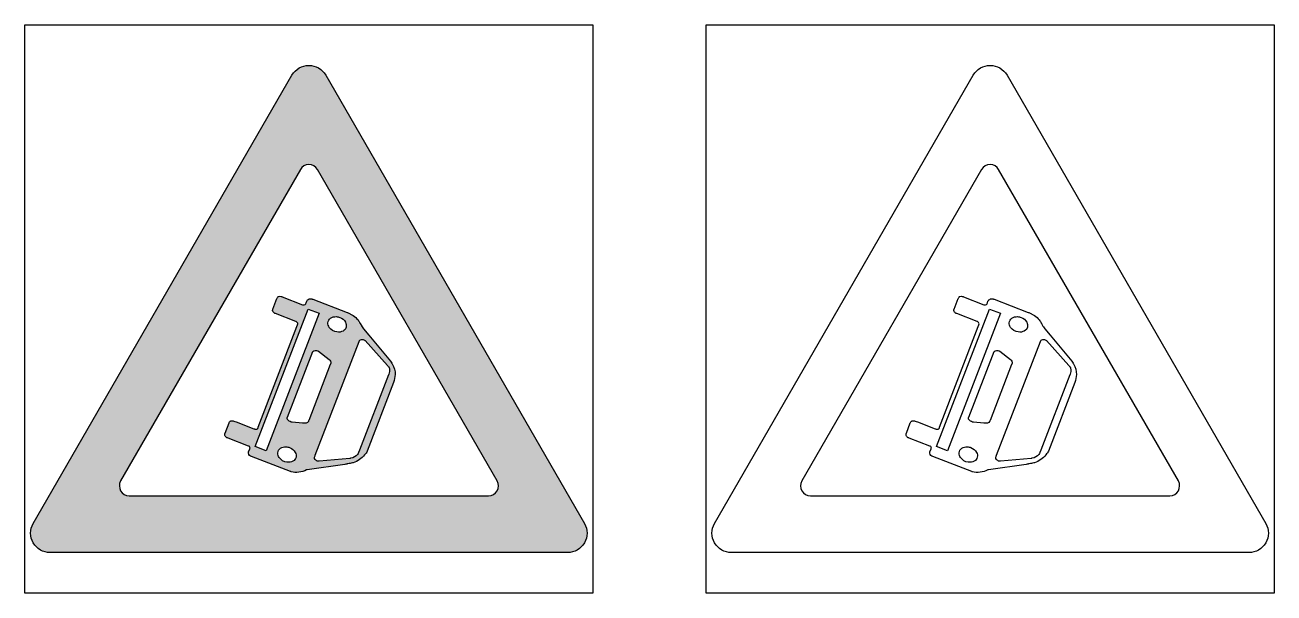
# Model space of a CAD drawing. Extents: x -1000 to 1200, y 200 to 1200.
import ezdxf

# ---------------------------------------------------------------- set-up
doc = ezdxf.new("R2010")
doc.units = 0
doc.header["$MEASUREMENT"] = 0

msp = doc.modelspace()

# ---------------------------------------------------------------- hatches: boundary and pattern name
h = msp.add_hatch(color=1)
edge = h.paths.add_edge_path()
edge.add_line((-470.2810000000001, 1111.81), (-14.57999999999993, 322.5360000000001))
edge.add_arc((-44.33897572998548, 305.3953565633796), 34.3423687872463, -89.95165775419451, 29.941181250432805, ccw=False)
edge.add_line((-44.30999999999995, 271.053), (-955.688, 271.053))
edge.add_arc((-955.6584008811526, 305.3939824991934), 34.34099525520114, 150.0548530902561, 269.9506157353729, ccw=False)
edge.add_line((-985.415, 322.536), (-529.7180000000001, 1111.81))
edge.add_arc((-499.9995000000001, 1094.61696479429), 34.33350698420957, 30.05065687870689, 149.9493431212931, ccw=False)
edge = h.paths.add_edge_path(flags=16)
edge.add_arc((-183.517439217737, 388.6448804487611), 17.32088922794063, 270.0576872082032, 389.9529339198891)
edge.add_line((-168.51, 397.293), (-485.0139999999999, 945.4839999999999))
edge.add_arc((-500, 936.8126827826771), 17.31392324932283, 30.05487035694188, 149.9451296430581)
edge.add_line((-514.9860000000001, 945.4839999999999), (-831.491, 397.293))
edge.add_arc((-816.4812226443047, 388.646232822646), 17.32224000777354, 150.0548031538133, 269.9478141384834)
edge.add_line((-816.497, 371.324), (-183.5, 371.324))
h = msp.add_hatch(color=7)
edge = h.paths.add_edge_path()
edge.add_arc((-416.785485311242, 459.4762234099653), 21.81523024021989, 323.43453764351017, 333.8273025090089, ccw=False)
edge.add_arc((-459.6805944563621, 489.0189271008615), 73.88995334006476, 321.5719471965677, 324.8508755090477, ccw=False)
edge.add_arc((-436.9876142203261, 472.6787383569377), 45.97506340485803, 289.43367578662895, 319.94704638538553, ccw=False)
edge.add_arc((-423.7462725307074, 435.8661861756706), 6.858383957242874, 273.55505946363604, 287.43796411803874, ccw=False)
edge.add_arc((-422.2656795239419, 413.4690976383371), 15.58766718832177, 93.88202388684678, 108.1758098078959)
edge.add_arc((-436.1799680064063, 458.7879304975027), 31.82346563293278, 278.9738996292423, 286.5255681175119, ccw=False)
edge.add_arc((-436.6752310785774, 456.2426923803175), 29.39999577234519, 278.39879961361396, 280.70125618077776, ccw=False)
edge.add_line((-432.3810000000001, 427.158), (-433.075, 427.04))
edge.add_arc((-432.5234929231208, 423.6184625936422), 3.465700258094099, 99.15657264788909, 102.269673397715)
edge.add_arc((-439.4855888480847, 455.4259179621217), 29.09478534574624, 276.0838760580252, 282.3554645845551, ccw=False)
edge.add_line((-436.4019999999999, 426.495), (-502.84, 417.093))
edge.add_arc((-502.2305380553602, 412.8467340359808), 4.289780705252016, 98.1678186898231, 108.1102326084454)
edge.add_arc((-502.6750532314746, 414.1326395519046), 2.929491339544033, 107.6647850231303, 119.7113688463449)
edge.add_arc((-521.9036493334199, 450.0791361707404), 37.83796984897663, 255.5508579682029, 298.02195144209173, ccw=False)
edge.add_arc((-530.4354831837077, 417.536498962967), 4.198203733569805, 252.5272927572116, 257.4879886293324, ccw=False)
edge.add_arc((-528.3231287035693, 424.0066010822026), 11.00425047940866, 249.076383664569, 252.1511948944977, ccw=False)
edge.add_line((-532.253, 413.728), (-601.087, 440.273))
edge.add_arc((-598.003909714608, 449.0349068442616), 9.288512112033711, 226.4038261332383, 250.6143372265875, ccw=False)
edge.add_arc((-599.802584997503, 447.2043637926476), 6.722606456217648, 190.05189060449, 226.7476666316826, ccw=False)
edge.add_arc((-601.4571380802133, 446.7561431482458), 5.017537889044371, 174.4317707812626, 188.3095833758705, ccw=False)
edge.add_arc((-603.9500202476977, 446.9936061664403), 2.51338357710156, 164.6721185459666, 174.3053790067722, ccw=False)
edge.add_arc((-599.4227604313555, 445.8069196365833), 7.193485250733184, 159.416058620046, 165.0884656478106, ccw=False)
edge.add_line((-606.1569999999999, 448.336), (-603.979, 454.035))
edge.add_arc((-620.3570047181466, 460.2805478638937), 17.52843138069744, 339.1262736825895, 342.4223642787441)
edge.add_arc((-605.013958969674, 455.4140902121159), 1.432125299705907, 342.6492008105845, 354.2657477885865)
edge.add_arc((-606.1978497507731, 455.4987503868365), 2.618772090276825, 355.0107755609511, 394.5520706703169)
edge.add_arc((-607.2393339687089, 454.8783474562945), 3.829244417664048, 33.35927570791209, 61.51402078571207)
edge.add_arc((-606.8577585381967, 455.6684646922916), 2.953084718551877, 60.70955075993656, 66.81235441033346)
edge.add_arc((-615.1650066457889, 436.3569394612063), 23.97557859009646, 66.73492831582821, 68.87982716177387)
edge.add_line((-606.526, 458.722), (-642.374, 472.54))
edge.add_arc((-637.3909034859827, 486.4742710882998), 14.79848511268094, 242.6922533206556, 250.32221648142888, ccw=False)
edge.add_arc((-640.5112341121562, 480.2552404109234), 7.841433242271593, 202.4956804512745, 242.103923106416, ccw=False)
edge.add_arc((-642.953271431347, 479.1182154732729), 5.1514826607491, 166.6235606855655, 201.2037312581478, ccw=False)
edge.add_arc((-638.4190553911096, 477.5569904079938), 9.934994730229205, 157.0995918285868, 163.9126650123099, ccw=False)
edge.add_line((-647.571, 481.423), (-640.607, 499.592))
edge.add_line((-640.607, 499.592), (-640.3919999999999, 500.095))
edge.add_line((-640.3919999999999, 500.095), (-639.752, 501.063))
edge.add_arc((-649.3580710478576, 506.7704880158215), 11.17372008004652, 329.2831554540134, 330.7924763531718)
edge.add_arc((-635.8466407341955, 499.2082512958337), 4.310023661836482, 135.4475439608374, 150.6923967800505, ccw=False)
edge.add_line((-638.918, 502.232), (-638.779, 502.369))
edge.add_arc((-635.9556528840021, 498.2661036169962), 4.980466611380809, 104.1715439562966, 124.53322610609891, ccw=False)
edge.add_arc((-635.6083499497809, 496.9934812621529), 6.29943833116502, 84.22969267756378, 104.400407942068, ccw=False)
edge.add_arc((-637.3264702982231, 484.7082922379404), 18.70113306374266, 73.71377382019091, 82.77653957315692, ccw=False)
edge.add_arc((-644.7856734582023, 461.6832360125326), 42.89984328280536, 67.1792584623069, 72.77505005848627, ccw=False)
edge.add_line((-628.1469999999999, 501.225), (-597.094, 489.239))
edge.add_arc((-585.3770114398424, 521.9504372386028), 34.74659619493564, 250.2928612953268, 254.0591238499994)
edge.add_line((-594.92, 488.54), (-594.533, 488.457))
edge.add_arc((-592.9826115641404, 496.377193064125), 8.070511909108479, 258.9243249927284, 277.9886255233434)
edge.add_line((-591.861, 488.385), (-591.523, 488.475))
edge.add_arc((-592.2654071453343, 491.0418863470318), 2.672091669090279, 286.1311794953666, 333.9876306376353)
edge.add_arc((-599.0704146942519, 494.3292640190169), 10.22952135311499, 334.156081737874, 341.438627572278)
edge.add_arc((-594.7982824431741, 493.0269497237441), 5.766420823277845, 340.1931954847177, 345.3238857173942)
edge.add_line((-589.22, 491.566), (-589.145, 491.816))
edge.add_line((-589.145, 491.816), (-521.0830000000001, 669.064))
edge.add_line((-521.0830000000001, 669.064), (-519.775, 672.326))
edge.add_arc((-522.6679341842619, 673.8083522530206), 3.250605543049836, 332.8691978501831, 382.8762617934774)
edge.add_arc((-524.3180665051386, 673.1930585239455), 5.010694952558834, 22.02346011828397, 57.01300015864158)
edge.add_arc((-523.6103336273436, 674.4283328306691), 3.590096989455883, 55.75368088274247, 63.59910539218075)
edge.add_arc((-525.9518403941562, 669.5992737600039), 8.956796706765674, 63.91855691599315, 68.89024841316348)
edge.add_line((-522.7260000000001, 677.955), (-558.557, 691.823))
edge.add_arc((-546.8514819054011, 722.8321120640021), 33.14489681475604, 247.21808670345308, 249.319160330817, ccw=False)
edge.add_arc((-556.7082413677024, 699.0943181449438), 7.442944827604376, 209.237094611214, 246.41694400219768, ccw=False)
edge.add_arc((-559.0291882332051, 697.8119913125986), 4.791374832112388, 165.791993794984, 209.4121813158775, ccw=False)
edge.add_arc((-554.9487266268367, 696.3673278991763), 9.110341250275345, 156.9864839385297, 163.2821415085382, ccw=False)
edge.add_line((-563.3340000000001, 699.929), (-556.1419999999999, 718.6510000000001))
edge.add_line((-556.1419999999999, 718.6510000000001), (-555.906, 719.202))
edge.add_line((-555.906, 719.202), (-555.336, 720.043))
edge.add_arc((-531.7543897067407, 704.5405870515003), 28.22086375802424, 145.586327576195, 146.6793142063415, ccw=False)
edge.add_arc((-548.1328546529301, 715.5698127037136), 8.477125616228083, 137.7824118145284, 144.5207907918672, ccw=False)
edge.add_line((-554.411, 721.2660000000001), (-554.2769999999999, 721.41))
edge.add_arc((-551.5709006926929, 717.86698009258), 4.458246687362844, 111.64021794553759, 127.3719855184224, ccw=False)
edge.add_arc((-551.0389766264166, 716.2187100743897), 6.187543963860688, 70.76960292168252, 110.58998632792401, ccw=False)
edge.add_arc((-548.1574812580067, 724.7987012209987), 2.864704494978802, 252.87530399022, 256.2578470193399)
edge.add_arc((-546.462396070097, 730.9354032741827), 9.23034391554673, 255.0859979133138, 256.9348307319853)
edge.add_arc((-550.6674104100742, 712.6923870725307), 9.491048647290139, 67.1247950426228, 77.10289404222812, ccw=False)
edge.add_line((-546.9780000000001, 721.437), (-511.0160000000001, 707.5310000000001))
edge.add_arc((-508.0733701577291, 715.906362111994), 8.877260889240958, 250.6414013475419, 257.2206095875034)
edge.add_arc((-509.4325439031801, 709.9273718540209), 2.745731771567335, 257.2825150085135, 269.0722844637918)
edge.add_arc((-509.3128389809015, 712.1271394102793), 4.947863440646716, 268.098682361226, 302.9039442521037)
edge.add_arc((-508.5853016570242, 710.8559785060866), 3.486308599807015, 304.2140206644584, 333.621225626935)
edge.add_line((-505.462, 709.307), (-505.2280000000001, 709.966))
edge.add_line((-505.2280000000001, 709.966), (-504.829, 711.01))
edge.add_line((-504.829, 711.01), (-503.831, 713.6289999999999))
edge.add_arc((-498.424247603132, 711.6327187960127), 5.763515431265067, 130.3517611737258, 159.7348447505608, ccw=False)
edge.add_arc((-497.0708733959099, 710.4761384187175), 7.526511637396048, 81.60478799111348, 132.5029845088794, ccw=False)
edge.add_arc((-497.2660113496705, 709.3749149544107), 8.644485418439519, 73.91539101988809, 81.39091510301012, ccw=False)
edge.add_arc((-501.0418764149659, 698.1153963628343), 20.51566624351875, 67.40967435078272, 72.49503177121932, ccw=False)
edge.add_line((-493.1610000000001, 717.057), (-432.795, 693.977))
edge.add_arc((-435.4613699313751, 686.8858392536155), 7.575888683316686, 66.32264294190043, 69.3930775610363, ccw=False)
edge.add_arc((-439.2497728095919, 678.5737981202009), 16.71012012377195, 63.80704277557868, 65.8717434629965, ccw=False)
edge.add_line((-431.8739999999999, 693.568), (-422.0039999999999, 688.7589999999999))
edge.add_line((-422.0039999999999, 688.7589999999999), (-421.7260000000001, 688.6239999999999))
edge.add_arc((-443.0339376411706, 657.8749895214592), 37.41029072233227, 37.53682028556011, 55.279458945054785, ccw=False)
edge.add_arc((-438.392405549893, 661.6235989013028), 31.44614505026777, 25.361773134779185, 37.27343943801088, ccw=False)
edge.add_arc((-407.4515294260527, 676.4685662301578), 2.875792773032101, 208.5761223233526, 219.7674205451423)
edge.add_line((-409.6619999999999, 674.6289999999999), (-406.914, 669.743))
edge.add_arc((-469.7382279899368, 629.3539049052278), 74.68709811678403, 31.49117725646761, 32.73657585508818, ccw=False)
edge.add_arc((-389.5062418392573, 678.1426129307453), 19.2164533809794, 210.5745163518618, 222.8128455549356)
edge.add_line((-403.6030000000001, 665.0830000000001), (-394.322, 653.9680000000001))
edge.add_line((-394.322, 653.9680000000001), (-356.148, 608.17))
edge.add_arc((-372.0874607069651, 595.6059336404371), 20.29586586269189, 26.19472315699602, 38.24647221526652, ccw=False)
edge.add_arc((-322.9732313106317, 619.677045425991), 34.39992775611342, 206.0595183035204, 207.5768763041832)
edge.add_arc((-346.8357804124554, 607.2145098769086), 7.479005748598831, 207.5785303412315, 210.8440541742508)
edge.add_arc((-384.0398249186142, 584.3466207249892), 36.19187528432959, 0.09558717822091012, 31.72898472137291, ccw=False)
edge.add_arc((-430.8654702609958, 594.0773645562064), 83.57880304948887, 343.71244380717826, 353.3557933785614, ccw=False)
edge.add_line((-350.6410000000001, 570.637), (-397.207, 449.854))
edge = h.paths.add_edge_path(flags=16)
edge.add_arc((-428.7168596501035, 455.4177124134506), 18.35903832898598, 278.94588797503496, 321.2845685677196, ccw=False)
edge.add_arc((-428.721048571421, 452.5153057142373), 15.49928261943628, 277.4253836003267, 280.6298423011043, ccw=False)
edge.add_arc((-430.8327464254433, 468.6037725213424), 31.72574018285825, 275.20790795635804, 277.45210732397163, ccw=False)
edge.add_line((-427.953, 437.009), (-481.707, 432.05))
edge.add_arc((-482.8668824109093, 458.1648003782078), 26.14054563318785, 268.51789609106316, 272.54310654228425, ccw=False)
edge.add_line((-483.543, 432.033), (-483.806, 432.039))
edge.add_arc((-482.6786365703713, 439.9337540763588), 7.974841078582596, 218.751048910276, 261.87315924026166, ccw=False)
edge.add_arc((-484.869917892991, 438.2312673620251), 5.200454330122498, 176.2101777044598, 219.2345252833889, ccw=False)
edge.add_line((-490.059, 438.575), (-489.997, 438.989))
edge.add_arc((-477.7593721589804, 435.7937354031848), 12.647895122073, 154.1219474013563, 165.3666774959921, ccw=False)
edge.add_arc((-495.6955783813424, 444.5460595746124), 7.309919915055978, 333.759047762099, 337.0353639213643)
edge.add_arc((-522.8109498517252, 455.6340986177742), 36.60429852952748, 337.6147542203601, 339.0782931340627)
edge.add_line((-488.62, 442.563), (-411.2289999999999, 642.964))
edge.add_line((-411.2289999999999, 642.964), (-410.697, 644.308))
edge.add_arc((-407.8398753403704, 642.9385553270803), 3.168365514401948, 137.1574391117147, 154.3911950239563, ccw=False)
edge.add_line((-410.163, 645.0930000000001), (-410.052, 645.2))
edge.add_arc((-406.5265447526889, 640.907293081668), 5.554832795637494, 98.57716966933248, 129.3951064131485, ccw=False)
edge.add_arc((-406.1460989301065, 638.3449566009131), 8.14525419848659, 57.10163400145723, 98.53524944578072, ccw=False)
edge.add_arc((-405.8176233564727, 638.7900183086628), 7.593229388556632, 51.858484562896706, 57.358671174482026, ccw=False)
edge.add_arc((-403.0181126613336, 642.3462886810293), 3.067276813255776, 43.277329727594974, 51.95948920270638, ccw=False)
edge.add_line((-400.785, 644.4490000000001), (-361.2280000000001, 600.399))
edge.add_arc((-400.7464559582796, 564.2100962194415), 53.58493368629843, 40.572137042910526, 42.48179784623079, ccw=False)
edge.add_arc((-367.0640027370196, 593.2407981276144), 9.119584950359783, 4.844732168216808, 39.66656527823869, ccw=False)
edge.add_arc((-363.6966186761513, 593.688751848939), 5.728689350230262, -1.1077592943431114, 3.224683506049928, ccw=False)
edge.add_arc((-352.28608619357, 593.5034723237675), 5.683402476143681, 179.2486466141459, 186.9272797768596)
edge.add_arc((-365.0461682308161, 591.9564470191727), 7.170118025595706, -8.828468339997812, 6.90126909767838, ccw=False)
edge.add_line((-357.961, 590.856), (-358.0219999999999, 590.4580000000001))
edge.add_arc((-360.8273466439836, 590.6887391460151), 2.814819771568676, 343.74849666867766, 355.2980186538298, ccw=False)
edge.add_arc((-403.1493383280001, 597.8121396556817), 45.71408068118531, 344.33138821029434, 350.03439524834187, ccw=False)
edge.add_arc((-370.0501890004123, 588.5774408242356), 11.35095794615785, 340.8401392962958, 344.0908608918521, ccw=False)
edge.add_arc((-384.9944126111311, 593.6057387875007), 27.11812454954479, 339.07359704373755, 341.167639922004, ccw=False)
edge.add_line((-359.665, 583.92), (-410.725, 451.573))
edge.add_line((-410.725, 451.573), (-412.505, 447.205))
edge.add_arc((-428.1767811331693, 454.0691640667553), 17.10910495091127, 323.6777725593001, 336.3468145869364, ccw=False)
h.paths.add_polyline_path([(-574.982, 450.302), (-594.415, 457.794), (-501.0650000000001, 699.9739999999999), (-481.6289999999999, 692.482)], flags=16)
edge = h.paths.add_edge_path(flags=16)
edge.add_arc((-488.4925692890081, 620.5624239920728), 6.461133530721702, 94.7891165726428, 136.00868396071, ccw=False)
edge.add_arc((-488.0567418331132, 617.8096076216407), 9.242987739093927, 67.74399013834312, 96.05674094488842, ccw=False)
edge.add_arc((-485.7849228582488, 623.3218240608443), 3.281019024069261, 57.89187742080122, 68.00317355767902, ccw=False)
edge.add_arc((-489.275617262633, 617.6595247221417), 9.932760077287107, 52.3986040194888, 58.19666218275307, ccw=False)
edge.add_line((-483.215, 625.529), (-464.173, 610.819))
edge.add_arc((-473.0739118657119, 598.8529616575664), 14.91349407931487, 47.36175151085939, 53.35636445489229, ccw=False)
edge.add_arc((-466.9815594138947, 605.5321579184259), 5.873369999133568, 10.683652863759221, 46.94754777756481, ccw=False)
edge.add_arc((-465.4769891325369, 605.915546958367), 4.324911588823175, -13.580620378497088, 9.387682496832781, ccw=False)
edge.add_arc((-464.2424426844907, 605.6379433556777), 3.059763104010528, 333.33911277456656, 346.0440035523854, ccw=False)
edge.add_arc((-458.7509286390597, 602.9083602089919), 3.072769762260752, 153.8001255884909, 163.2289877773944)
edge.add_arc((-467.295932826461, 605.4567143525378), 5.844155272343831, 336.02487106260304, 343.48072919909197, ccw=False)
edge.add_arc((-448.7046271976228, 597.3431612810301), 14.44067695746746, 156.5837681842936, 160.7631007229652)
edge.add_line((-462.3389999999999, 602.101), (-500.258, 503.626))
edge.add_arc((-507.6094546208911, 506.4662250920641), 7.881038232150104, 334.97950768871124, 338.876024432542, ccw=False)
edge.add_arc((-495.3068931392077, 500.7805043948263), 5.671971403390524, 155.4959214854547, 159.4230939974932)
edge.add_arc((-505.9011936372885, 504.786889455523), 5.654593385604009, 331.8596885071767, 339.14683626952166, ccw=False)
edge.add_arc((-506.2578059728477, 505.0977613242716), 6.11658713400093, 286.6622569067036, 330.86731234681355, ccw=False)
edge.add_arc((-507.2582343588581, 507.7404703074073), 8.937438572200517, 264.5119138967899, 287.9488723514929, ccw=False)
edge.add_line((-508.1130000000001, 498.844), (-511.289, 499.221))
edge.add_line((-511.289, 499.221), (-529.1619999999999, 500.749))
edge.add_arc((-527.4328030657115, 521.3299531531301), 20.65346834623392, 261.77361138415495, 265.19732953937523, ccw=False)
edge.add_arc((-529.3799120508439, 507.8963615699947), 7.079502629837195, 255.9382581768814, 261.8135238715565, ccw=False)
edge.add_arc((-528.5792926643952, 511.414944248019), 10.68746010026378, 212.2497489794021, 256.3578818948723, ccw=False)
edge.add_arc((-532.224977029013, 508.8598871590514), 6.244508814287586, 200.7354168865832, 210.2719481111228, ccw=False)
edge.add_arc((-537.1825237044759, 506.9903003274432), 0.9461766884017379, 176.5644900689381, 201.1441263076774, ccw=False)
edge.add_arc((-520.6897458003345, 505.9675667406398), 17.47063279292315, 171.3138976375189, 176.457690558864, ccw=False)
edge.add_arc((-536.4224662924216, 508.4012702872041), 1.551104173561943, 162.5269669131084, 172.4154176685397, ccw=False)
edge.add_arc((-520.6346829613808, 503.1483250407782), 18.18965313032156, 158.7971300014493, 161.675908161671, ccw=False)
edge.add_line((-537.5930000000001, 509.727), (-493.1410000000001, 625.05))
edge = h.paths.add_edge_path(flags=16)
edge.add_arc((-540.3496933034038, 438.187960706672), 18.93776998274594, 29.658758824582094, 69.79189062824872, ccw=False)
edge.add_arc((-534.4354389279146, 441.6188256828276), 12.10077226738866, -12.043248343529683, 29.399237984511274, ccw=False)
edge.add_arc((-533.2797519241525, 441.7465120904706), 11.00325238498512, 299.0016034095204, 346.0505239190694, ccw=False)
edge.add_arc((-535.9762571777883, 446.8583850470164), 16.78191479955752, 261.00182181874806, 298.5918000171564, ccw=False)
edge.add_arc((-536.0117944470411, 450.1803031475619), 20.06506062640849, 215.8284942629288, 262.58584970929394, ccw=False)
edge.add_arc((-541.6782382847699, 446.0318913421643), 13.04262663466102, 177.1737012458256, 215.624201333154, ccw=False)
edge.add_arc((-544.0592681907553, 445.87753529383), 10.67555880092237, 124.18168754026249, 175.7160122867802, ccw=False)
edge.add_arc((-541.3015782452364, 441.5574074995221), 15.79942389463658, 85.78015721359259, 123.6529338169475, ccw=False)
edge.add_arc((-541.230341000489, 436.7329672274041), 20.60994748091356, 68.89157979150008, 86.96464575692971, ccw=False)
edge = h.paths.add_edge_path(flags=16)
edge.add_arc((-452.0097331681052, 667.3738205769902), 18.95559600008412, 29.698138586019127, 69.79549088772978, ccw=False)
edge.add_arc((-446.117547599633, 670.81638160204), 12.13202248952144, -11.985478588397484, 29.36186096930851, ccw=False)
edge.add_arc((-444.9689205792076, 670.9803106839414), 11.04967938946261, 297.63305172863653, 345.94574474025785, ccw=False)
edge.add_arc((-447.6540138428639, 676.2302371695881), 16.94623766116971, 260.22547311021367, 297.44326619420224, ccw=False)
edge.add_arc((-447.6700511484945, 679.3918457153262), 20.06683690944725, 215.8513980706117, 261.803354072391, ccw=False)
edge.add_arc((-453.3235531638353, 675.2387416356431), 13.05215985518404, 177.1882944693286, 215.6096081096508, ccw=False)
edge.add_arc((-455.7061217457488, 675.0812204372032), 10.68370600902246, 124.20482883570969, 175.7175920016149, ccw=False)
edge.add_arc((-452.9525015058592, 670.7512220497619), 15.81349179984703, 85.78782987967799, 123.63674706338051, ccw=False)
edge.add_arc((-452.8747435597769, 666.063455668676), 20.48722861345824, 68.79082578111598, 86.96772419472592, ccw=False)

# ---------------------------------------------------------------- linework, layer by layer
for points in [[(-1000, 200), (-1000, 1200), (0, 1200), (0, 200)], [(200, 200), (200, 1200), (1200, 1200), (1200, 200)], [(-574.982, 450.302), (-594.415, 457.794), (-501.0650000000001, 699.9739999999999), (-481.6289999999999, 692.482)], [(625.018, 450.302), (605.585, 457.794), (698.935, 699.9739999999999), (718.3710000000001, 692.482)]]:
    msp.add_lwpolyline(points, close=True)
at = {"color": 1}
for points in [[(-470.2810000000001, 1111.81), (-14.57999999999993, 322.536, -0.576727), (-44.30999999999995, 271.053), (-955.688, 271.053, -0.5767439999999999), (-985.415, 322.536), (-529.7180000000001, 1111.81, -0.576761)], [(-183.5, 371.324, 0.576741), (-168.51, 397.293), (-485.0139999999999, 945.4839999999999, 0.576712), (-514.9860000000001, 945.4839999999999), (-831.491, 397.293, 0.576728), (-816.497, 371.324)]]:
    msp.add_lwpolyline(points, format="xyb", close=True, dxfattribs=at)
for points in [[(729.7189999999999, 1111.81), (1185.42, 322.536, -0.576727), (1155.69, 271.053), (244.312, 271.053, -0.5767439999999999), (214.585, 322.536), (670.2819999999999, 1111.81, -0.576761)], [(1016.5, 371.324, 0.576741), (1031.49, 397.293), (714.9860000000001, 945.4839999999999, 0.576712), (685.0139999999999, 945.4839999999999), (368.509, 397.293, 0.576728), (383.503, 371.324)], [(-397.207, 449.854, -0.0453781), (-399.2639999999999, 446.48, -0.014308), (-401.796, 443.094, -0.133932), (-421.691, 429.323, -0.0606498), (-423.321, 429.021, 0.0624494), (-427.128, 428.279, -0.03296230000000001), (-431.216, 427.354, -0.0100467), (-432.3810000000001, 427.158), (-433.075, 427.04, 0.0135843), (-433.26, 427.005, -0.0273718), (-436.4019999999999, 426.495), (-502.84, 417.093, 0.0434092), (-503.564, 416.924, 0.0526116), (-504.127, 416.677, -0.187466), (-531.345, 413.438, -0.0216485), (-531.696, 413.532, -0.0134172), (-532.253, 413.728), (-601.087, 440.273, -0.106033), (-604.409, 442.308, -0.161498), (-606.422, 446.031, -0.0606275), (-606.451, 447.2430000000001, -0.04205780000000001), (-606.374, 447.658, -0.0247556), (-606.1569999999999, 448.336), (-603.979, 454.035, 0.0143829), (-603.6469999999999, 454.987, 0.0507302), (-603.589, 455.271, 0.174264), (-604.0409999999999, 456.984, 0.12347), (-605.413, 458.244, 0.0266348), (-605.695, 458.383, 0.00935916), (-606.526, 458.722), (-642.374, 472.54, -0.0333043), (-644.18, 473.325, -0.174565), (-647.756, 477.255, -0.15204), (-647.965, 480.31, -0.0297364), (-647.571, 481.423), (-640.607, 499.592), (-640.3919999999999, 500.095), (-639.752, 501.063, 0.00658575), (-639.605, 501.318, -0.0666165), (-638.918, 502.232), (-638.779, 502.369, -0.08907910000000001), (-637.175, 503.095, -0.0882393), (-634.975, 503.261, -0.0395644), (-632.082, 502.659, -0.0244211), (-628.1469999999999, 501.225), (-597.094, 489.239, 0.0164349), (-594.92, 488.54), (-594.533, 488.457, 0.08337610000000001), (-591.861, 488.385), (-591.523, 488.475, 0.211902), (-589.864, 489.87, 0.0317868), (-589.373, 491.073, 0.0223906), (-589.22, 491.566), (-589.145, 491.816), (-521.0830000000001, 669.064), (-519.775, 672.326, 0.221727), (-519.673, 675.072, 0.153868), (-521.59, 677.3960000000001, 0.0342455), (-522.0139999999999, 677.6439999999999, 0.0216965), (-522.7260000000001, 677.955), (-558.557, 691.823, -0.00916792), (-559.686, 692.273, -0.163666), (-563.203, 695.459, -0.192661), (-563.674, 698.988, -0.0274769), (-563.3340000000001, 699.929), (-556.1419999999999, 718.6510000000001), (-555.906, 719.202), (-555.336, 720.043, -0.00476909), (-555.036, 720.49, -0.0294102), (-554.411, 721.2660000000001), (-554.2769999999999, 721.41, -0.0687508), (-553.215, 722.0110000000001, -0.175519), (-549.001, 722.061, 0.0147602), (-548.8380000000001, 722.0160000000001, 0.00806723), (-548.549, 721.944, -0.0435652), (-546.9780000000001, 721.437), (-511.0160000000001, 707.5310000000001, 0.0287151), (-510.0369999999999, 707.2489999999999, 0.051488), (-509.477, 707.182, 0.153045), (-506.625, 707.9730000000001, 0.129022), (-505.462, 709.307), (-505.2280000000001, 709.966), (-504.829, 711.01), (-503.831, 713.6289999999999, -0.128915), (-502.1560000000001, 716.025, -0.22581), (-495.972, 717.922, -0.0326297), (-494.8710000000001, 717.681, -0.0221927), (-493.1610000000001, 717.057), (-432.795, 693.977, -0.0133981), (-432.419, 693.824, -0.009009200000000002), (-431.8739999999999, 693.568), (-422.0039999999999, 688.7589999999999), (-421.7260000000001, 688.6239999999999, -0.0775719), (-413.3689999999999, 680.668, -0.05202130000000001), (-409.977, 675.0930000000001, 0.0488701), (-409.6619999999999, 674.6289999999999), (-406.914, 669.743, -0.00543413), (-406.051, 668.368, 0.05345059999999999), (-403.6030000000001, 665.0830000000001), (-394.322, 653.9680000000001), (-356.148, 608.17, -0.0526342), (-353.8760000000001, 604.565, 0.00662082), (-353.465, 603.752, 0.0142495), (-353.2569999999999, 603.38, -0.13891), (-347.8480000000001, 584.4069999999999, -0.0421019), (-350.6410000000001, 570.637)], [(802.793, 449.854, -0.0453781), (800.7360000000001, 446.48, -0.014308), (798.204, 443.094, -0.133932), (778.309, 429.323, -0.0606498), (776.679, 429.021, 0.0624494), (772.872, 428.279, -0.03296230000000001), (768.784, 427.354, -0.0100467), (767.6189999999999, 427.158), (766.925, 427.04, 0.0135843), (766.74, 427.005, -0.0273718), (763.5980000000001, 426.495), (697.16, 417.093, 0.0434092), (696.436, 416.924, 0.0526116), (695.873, 416.677, -0.187466), (668.655, 413.438, -0.0216485), (668.304, 413.532, -0.0134172), (667.747, 413.728), (598.913, 440.273, -0.106033), (595.591, 442.308, -0.161498), (593.578, 446.031, -0.0606275), (593.549, 447.2430000000001, -0.04205780000000001), (593.626, 447.658, -0.0247556), (593.8430000000001, 448.336), (596.021, 454.035, 0.0143829), (596.3530000000001, 454.987, 0.0507302), (596.411, 455.271, 0.174264), (595.9590000000001, 456.984, 0.12347), (594.587, 458.244, 0.0266348), (594.305, 458.383, 0.00935916), (593.474, 458.722), (557.626, 472.54, -0.0333043), (555.82, 473.325, -0.174565), (552.244, 477.255, -0.15204), (552.035, 480.31, -0.0297364), (552.429, 481.423), (559.393, 499.592), (559.6080000000001, 500.095), (560.248, 501.063, 0.00658575), (560.395, 501.318, -0.0666165), (561.082, 502.232), (561.221, 502.369, -0.08907910000000001), (562.825, 503.095, -0.0882393), (565.025, 503.261, -0.0395644), (567.918, 502.659, -0.0244211), (571.8530000000001, 501.225), (602.906, 489.239, 0.0164349), (605.08, 488.54), (605.467, 488.457, 0.08337610000000001), (608.139, 488.385), (608.477, 488.475, 0.211902), (610.136, 489.87, 0.0317868), (610.627, 491.073, 0.0223906), (610.78, 491.566), (610.855, 491.816), (678.9169999999999, 669.064), (680.225, 672.326, 0.221727), (680.327, 675.072, 0.153868), (678.41, 677.3960000000001, 0.0342455), (677.9860000000001, 677.6439999999999, 0.0216965), (677.2739999999999, 677.955), (641.443, 691.823, -0.00916792), (640.314, 692.273, -0.163666), (636.797, 695.459, -0.192661), (636.326, 698.988, -0.0274769), (636.6659999999999, 699.929), (643.8580000000001, 718.6510000000001), (644.094, 719.202), (644.664, 720.043, -0.00476909), (644.964, 720.49, -0.0294102), (645.589, 721.2660000000001), (645.7230000000001, 721.41, -0.0687508), (646.785, 722.0110000000001, -0.175519), (650.999, 722.061, 0.0147602), (651.1619999999999, 722.0160000000001, 0.00806723), (651.451, 721.944, -0.0435652), (653.0219999999999, 721.437), (688.9839999999999, 707.5310000000001, 0.0287151), (689.9630000000001, 707.2489999999999, 0.051488), (690.523, 707.182, 0.153045), (693.375, 707.9730000000001, 0.129022), (694.538, 709.307), (694.7719999999999, 709.966), (695.171, 711.01), (696.169, 713.6289999999999, -0.128915), (697.8439999999999, 716.025, -0.22581), (704.028, 717.922, -0.0326297), (705.1289999999999, 717.681, -0.0221927), (706.8389999999999, 717.057), (767.205, 693.977, -0.0133981), (767.581, 693.824, -0.009009200000000002), (768.1260000000001, 693.568), (777.9960000000001, 688.7589999999999), (778.2739999999999, 688.6239999999999, -0.0775719), (786.6310000000001, 680.668, -0.05202130000000001), (790.023, 675.0930000000001, 0.0488701), (790.3380000000001, 674.6289999999999), (793.086, 669.743, -0.00543413), (793.949, 668.368, 0.05345059999999999), (796.3969999999999, 665.0830000000001), (805.678, 653.9680000000001), (843.852, 608.17, -0.0526342), (846.1239999999999, 604.565, 0.00662082), (846.535, 603.752, 0.0142495), (846.743, 603.38, -0.13891), (852.1519999999999, 584.4069999999999, -0.0421019), (849.3589999999999, 570.637)], [(-445.4630000000001, 685.163, -0.176765), (-435.544, 676.765, -0.182395), (-434.25, 668.297, -0.213983), (-439.8439999999999, 661.191, -0.163836), (-450.5310000000001, 659.53, -0.203234), (-463.9349999999999, 667.6389999999999, -0.169233), (-466.36, 675.8789999999999, -0.22863), (-461.712, 683.9169999999999, -0.166665), (-451.7910000000001, 686.5219999999999, -0.0794784)], [(754.5369999999999, 685.163, -0.176765), (764.456, 676.765, -0.182395), (765.75, 668.297, -0.213983), (760.1560000000001, 661.191, -0.163836), (749.4689999999999, 659.53, -0.203234), (736.065, 667.6389999999999, -0.169233), (733.64, 675.8789999999999, -0.22863), (738.288, 683.9169999999999, -0.166665), (748.209, 686.5219999999999, -0.0794784)], [(-414.3919999999999, 443.935, -0.186868), (-425.862, 437.282, -0.013983), (-426.7180000000001, 437.146, -0.00979248), (-427.953, 437.009), (-481.707, 432.05, -0.0175651), (-483.543, 432.033), (-483.806, 432.039, -0.190408), (-488.898, 434.942, -0.189966), (-490.059, 438.575), (-489.997, 438.989, -0.0491038), (-489.1389999999999, 441.314, 0.0142966), (-488.965, 441.694, 0.00638598), (-488.62, 442.563), (-411.2289999999999, 642.964), (-410.697, 644.308, -0.0753385), (-410.163, 645.0930000000001), (-410.052, 645.2, -0.135285), (-407.355, 646.4, -0.182784), (-401.722, 645.184, -0.0240037), (-401.128, 644.762, -0.0379012), (-400.785, 644.4490000000001), (-361.2280000000001, 600.399, -0.00833266), (-360.044, 599.062, -0.153119), (-357.977, 594.011, -0.0189061), (-357.9689999999999, 593.578, 0.0335169), (-357.928, 592.818, -0.0687419), (-357.961, 590.856), (-358.0219999999999, 590.4580000000001, -0.050437), (-358.125, 589.901, -0.0248892), (-359.1339999999999, 585.466, -0.0141849), (-359.328, 584.852, -0.00913724), (-359.665, 583.92), (-410.725, 451.573), (-412.505, 447.205, -0.0553355)], [(785.6080000000001, 443.935, -0.186868), (774.138, 437.282, -0.013983), (773.2819999999999, 437.146, -0.00979248), (772.047, 437.009), (718.293, 432.05, -0.0175651), (716.457, 432.033), (716.194, 432.039, -0.190408), (711.102, 434.942, -0.189966), (709.941, 438.575), (710.003, 438.989, -0.0491038), (710.8610000000001, 441.314, 0.0142966), (711.035, 441.694, 0.00638598), (711.38, 442.563), (788.7710000000001, 642.964), (789.303, 644.308, -0.0753385), (789.837, 645.0930000000001), (789.948, 645.2, -0.135285), (792.645, 646.4, -0.182784), (798.278, 645.184, -0.0240037), (798.872, 644.762, -0.0379012), (799.215, 644.4490000000001), (838.7719999999999, 600.399, -0.00833266), (839.956, 599.062, -0.153119), (842.023, 594.011, -0.0189061), (842.0310000000001, 593.578, 0.0335169), (842.072, 592.818, -0.0687419), (842.039, 590.856), (841.9780000000001, 590.4580000000001, -0.050437), (841.875, 589.901, -0.0248892), (840.8660000000001, 585.466, -0.0141849), (840.672, 584.852, -0.00913724), (840.335, 583.92), (789.275, 451.573), (787.495, 447.205, -0.0553355)], [(-493.1410000000001, 625.05, -0.181819), (-489.0319999999999, 627.001, -0.12417), (-484.556, 626.364, -0.0441475), (-484.0410000000001, 626.101, -0.0253042), (-483.215, 625.529), (-464.173, 610.819, -0.0261624), (-462.972, 609.8240000000001, -0.159565), (-461.21, 606.621, -0.100555), (-461.273, 604.9, -0.0554924), (-461.508, 604.265, 0.0411644), (-461.693, 603.795, -0.0325438), (-461.956, 603.082, 0.0182378), (-462.3389999999999, 602.101), (-500.258, 503.626, -0.0170034), (-500.4680000000001, 503.133, 0.0171372), (-500.617, 502.774, -0.0318069), (-500.915, 502.12, -0.195309), (-504.5039999999999, 499.2380000000001, -0.102621), (-508.1130000000001, 498.844), (-511.289, 499.221), (-529.1619999999999, 500.749, -0.0149399), (-530.388, 500.889, -0.0256413), (-531.1, 501.029, -0.19487), (-537.618, 505.712, -0.04163500000000001), (-538.065, 506.649, -0.107662), (-538.127, 507.047, -0.0224478), (-537.96, 508.606, -0.0431733), (-537.9019999999999, 508.867, -0.0125617), (-537.5930000000001, 509.727)], [(706.8589999999999, 625.05, -0.181819), (710.9680000000001, 627.001, -0.12417), (715.444, 626.364, -0.0441475), (715.959, 626.101, -0.0253042), (716.785, 625.529), (735.827, 610.819, -0.0261624), (737.028, 609.8240000000001, -0.159565), (738.79, 606.621, -0.100555), (738.727, 604.9, -0.0554924), (738.492, 604.265, 0.0411644), (738.307, 603.795, -0.0325438), (738.044, 603.082, 0.0182378), (737.6610000000001, 602.101), (699.742, 503.626, -0.0170034), (699.5319999999999, 503.133, 0.0171372), (699.383, 502.774, -0.0318069), (699.085, 502.12, -0.195309), (695.4960000000001, 499.2380000000001, -0.102621), (691.887, 498.844), (688.711, 499.221), (670.8380000000001, 500.749, -0.0149399), (669.612, 500.889, -0.0256413), (668.9, 501.029, -0.19487), (662.382, 505.712, -0.04163500000000001), (661.935, 506.649, -0.107662), (661.873, 507.047, -0.0224478), (662.04, 508.606, -0.0431733), (662.0980000000001, 508.867, -0.0125617), (662.4069999999999, 509.727)], [(-533.808, 455.96, -0.176926), (-523.893, 447.559, -0.182824), (-522.6010000000001, 439.094, -0.208223), (-527.945, 432.123, -0.165504), (-538.6010000000001, 430.283, -0.206896), (-552.28, 438.435, -0.169364), (-554.705, 446.675, -0.228729), (-550.057, 454.709, -0.166772), (-540.1389999999999, 457.314, -0.0790225)], [(666.192, 455.96, -0.176926), (676.107, 447.559, -0.182824), (677.3989999999999, 439.094, -0.208223), (672.055, 432.123, -0.165504), (661.3989999999999, 430.283, -0.206896), (647.72, 438.435, -0.169364), (645.295, 446.675, -0.228729), (649.943, 454.709, -0.166772), (659.8610000000001, 457.314, -0.0790225)]]:
    msp.add_lwpolyline(points, format="xyb", close=True)

doc.saveas('drawing.dxf')
